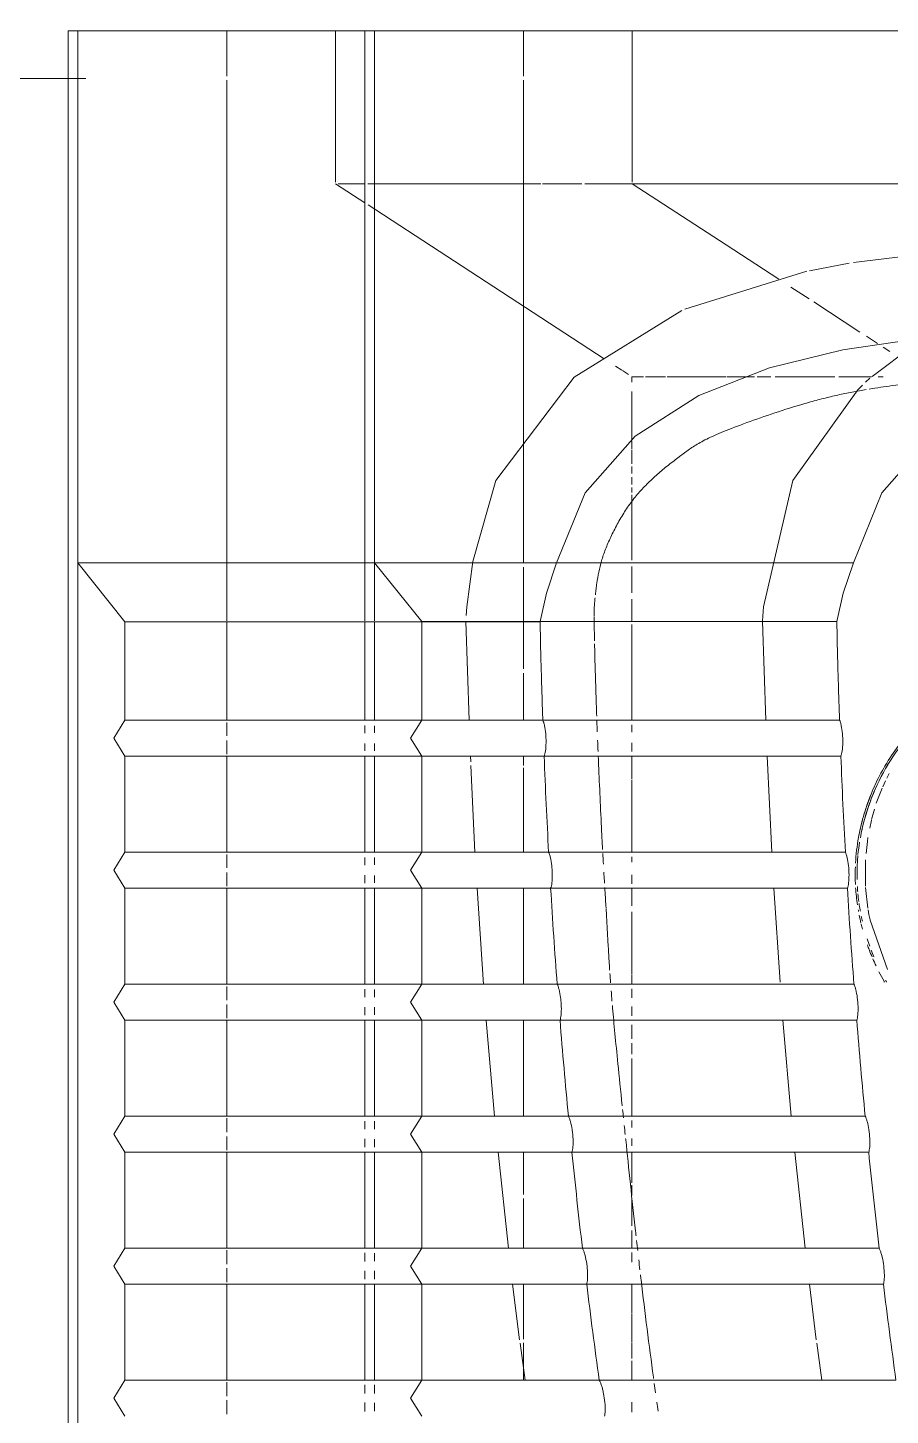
# Model space of a CAD drawing. Header units: millimetres. Extents: x -4000 to 187956, y -58990 to 162485.
# Drawn here: x 2505.4 to 2723.4, y 81072.8 to 81423.4 of the extents above; entities that cross this region are included whole.
import ezdxf

# ---------------------------------------------------------------- set-up
doc = ezdxf.new("R2010")
doc.units = ezdxf.units.MM
doc.linetypes.add('Grid Line 12_5mm', pattern=[2150, 1250, -300, 300, -300])
for name, color, linetype, lineweight in [('A-FLOR', 192, 'Continuous', 13), ('A-FLOR-PATT', 8, 'Continuous', 13), ('P-SANR-FIXT', 6, 'Continuous', 9), ('S-GRID', 1, 'Continuous', 30)]:
    doc.layers.add(name, color=color, linetype=linetype, lineweight=lineweight)

# ---------------------------------------------------------------- blocks, each defined once
blk = doc.blocks.new('WCPan-SquattingPan-Vitra-ArkitektSeries-5952 - CMPX502N-V808-0_000')
at = {"layer": 'P-SANR-FIXT', "color": 253}
for p, q in [((-212.88, 212.38), (-252.96, 212.38)), ((-212.88, 212.38), (-185.38, 212.38)), ((-177.96, 212.38), (-185.38, 212.38)), ((-133.49, 173.73), (-177.27, 173.73)), ((-123.15, 173.73), (-133.1, 173.73)), ((185.5, 173.73), (-122.39, 173.73)), ((-177.17, 168.38), (-117.46, 129.49)), ((-97.11, 142.05), (-66.3, 151.6)), ((-65.64, 151.75), (-55.54, 153.68)), ((-110.49, 93.56), (-110.49, 78.62)), ((-110.49, 76.98), (-110.49, 70.3)), ((-110.49, 68.7), (-110.49, 63.24)), ((-151.63, 38.12), (-152.47, 63.09)), ((-110.49, 62.37), (-110.49, 38.12)), ((-110.49, 36.96), (-110.49, 35.13)), ((-110.49, 32.44), (-110.49, 30.2)), ((-151.22, 27.6), (-151.27, 29.02)), ((-110.49, 29.03), (-110.49, 23.26)), ((-150.15, 4.79), (-151.18, 26.74)), ((-46.03, 23.5), (-45.43, 24.64)), ((-110.49, 22.98), (-110.49, 4.77)), ((-47.08, 21.31), (-46.39, 22.79)), ((-48.72, 17.14), (-47.24, 20.94)), ((-49.89, 13.09), (-49.2, 15.63)), ((-50.39, 10.89), (-49.94, 12.88)), ((-51.31, 4.46), (-50.98, 7.48)), ((-110.49, 3.63), (-110.49, 2.27)), ((-51.46, -3.77), (-51.43, 2.9)), ((-110.49, -0.89), (-110.49, -3.17)), ((-148.01, -28.61), (-149.63, -4.32)), ((-110.49, -4.33), (-110.49, -8.73)), ((-50.86, -9.38), (-51.44, -4.13)), ((-110.49, -10.27), (-110.49, -26.01)), ((-45.86, -24.89), (-50.29, -12.35)), ((-110.49, -26.21), (-110.49, -28.59)), ((-110.49, -29.7), (-110.49, -32.02)), ((-110.49, -34.22), (-110.49, -36.55)), ((-145.19, -61.94), (-147.31, -37.71)), ((-110.49, -38.82), (-110.49, -42.42)), ((-110.49, -43.49), (-110.49, -46.26)), ((-110.49, -47.33), (-110.49, -61.94)), ((-110.49, -63.03), (-110.49, -64.79)), ((-110.49, -67.54), (-110.49, -69.39)), ((-141.71, -95.3), (-144.31, -71.03)), ((-110.49, -71.04), (-110.49, -78.73)), ((-138.87, -118.43), (-140.63, -104.4)), ((-137.5, -128.65), (-138.76, -119.27))]:
    blk.add_line(p, q, dxfattribs=at)
at = {"layer": 'P-SANR-FIXT', "color": 252}
for p, q in [((-252.96, 212.38), (-250.56, 212.38)), ((-252.96, 212.38), (-252.96, -390.25)), ((-212.88, 200.95), (-212.88, 212.38)), ((-185.38, 212.38), (-185.38, 174.12)), ((-212.88, 63.24), (-212.88, 199.94)), ((-185.38, 173.73), (-177.96, 168.9)), ((-177.96, 173.73), (-184.71, 173.73)), ((-212.88, 38.12), (-212.88, 63.05)), ((-212.88, 34.16), (-212.88, 37.56)), ((-212.88, 29.59), (-212.88, 33)), ((-212.88, 4.77), (-212.88, 29.03)), ((-212.88, 0.8), (-212.88, 4.22)), ((-212.88, -3.77), (-212.88, -0.35)), ((-212.88, -28.59), (-212.88, -4.33)), ((-212.88, -32.57), (-212.88, -29.13)), ((-212.88, -37.13), (-212.88, -33.69)), ((-212.88, -61.94), (-212.88, -37.68)), ((-212.88, -65.93), (-212.88, -62.47)), ((-212.88, -70.5), (-212.88, -67.03)), ((-212.88, -95.3), (-212.88, -71.04)), ((-212.88, -99.3), (-212.88, -95.8)), ((-212.88, -103.87), (-212.88, -100.36)), ((-212.88, -128.65), (-212.88, -104.39)), ((-212.88, -132.68), (-212.88, -129.14)), ((-212.88, -137.24), (-212.88, -133.7))]:
    blk.add_line(p, q, dxfattribs=at)
at = {"layer": 'P-SANR-FIXT', "color": 250}
for p, q in [((250.56, 212.38), (-250.56, 212.38)), ((-250.56, 212.38), (-250.56, 77.95)), ((-238.61, 63.05), (-250.56, 77.95)), ((-250.56, 77.95), (-250.56, -314.32)), ((-250.56, 77.95), (-129.51, 77.95)), ((-133.65, 63.05), (-238.61, 63.05)), ((-238.61, 63.05), (-238.61, 38.12)), ((-133, 38.12), (-238.61, 38.12)), ((-238.61, 29.03), (-132.67, 29.03)), ((-238.61, 29.03), (-238.61, 4.77)), ((-131.54, 4.77), (-238.61, 4.77)), ((-238.61, -4.33), (-131.02, -4.33)), ((-238.61, -4.33), (-238.61, -28.59)), ((-129.37, -28.59), (-238.61, -28.59)), ((-238.61, -37.68), (-128.66, -37.68)), ((-238.61, -37.68), (-238.61, -61.94)), ((-126.53, -61.94), (-238.61, -61.94)), ((-238.61, -71.04), (-125.64, -71.04)), ((-238.61, -71.04), (-238.61, -95.3)), ((-123, -95.3), (-238.61, -95.3)), ((-238.61, -104.39), (-121.92, -104.39)), ((-238.61, -104.39), (-238.61, -128.65)), ((-118.74, -128.65), (-238.61, -128.65))]:
    blk.add_line(p, q, dxfattribs=at)
at = {"layer": 'P-SANR-FIXT', "color": 254}
for p, q in [((-23.55, 212.38), (-177.96, 212.38)), ((-114.63, 127.65), (-113.05, 126.62)), ((-112.87, 126.5), (-111.36, 125.51)), ((-110.49, 124.95), (-110.49, 123.57)), ((-110.49, 124.95), (-107.53, 124.95)), ((-107.06, 124.95), (-102.01, 124.95)), ((-101.59, 124.95), (-86.62, 124.95)), ((-86.37, 124.95), (-79.51, 124.95)), ((-78.86, 124.95), (-75.34, 124.95)), ((-74.25, 124.95), (-59.19, 124.95)), ((-58.16, 124.95), (-49.94, 124.95)), ((-48.26, 124.95), (-46.95, 124.95)), ((-110.49, 121.25), (-110.49, 109)), ((-110.49, 108.75), (-110.49, 106.65)), ((-110.49, 106.37), (-110.49, 102.94)), ((-110.49, 102.26), (-110.49, 100.47)), ((-110.49, 99.61), (-110.49, 97.69)), ((-110.49, 96.94), (-110.49, 95.68)), ((-110.49, 95.08), (-110.49, 93.56)), ((-50.98, 7.48), (-50.82, 8.54)), ((-110.49, -79.39), (-110.49, -81.99)), ((-110.49, -82.76), (-110.49, -89.66)), ((-110.49, -90.81), (-110.49, -95.3)), ((-110.49, -96.34), (-110.49, -98.79)), ((-110.49, -104.39), (-110.49, -111.62)), ((-110.49, -111.78), (-110.49, -119.13)), ((-110.49, -119.26), (-110.49, -123.2)), ((-110.49, -123.78), (-110.49, -128.65)), ((-110.49, -134.17), (-110.49, -136.7))]:
    blk.add_line(p, q, dxfattribs=at)
at = {"layer": 'P-SANR-FIXT', "color": 253, "flags": 128}
for points in [[(-54.48, 153.85), (-32.88, 156.4), (0, 157.68)], [(-150.72, 78.25), (-144.85, 98.72), (-125.05, 124.81), (-97.86, 141.71)], [(-152.37, 64.64), (-152.19, 66.81), (-150.72, 78.25)], [(-50.3, -12.31), (-50.58, -10.93), (-50.8, -9.76)]]:
    blk.add_lwpolyline(points, dxfattribs=at)
at = {"layer": 'P-SANR-FIXT', "color": 250, "flags": 128}
for points in [[(0, 136.38), (-19.05, 135.95), (-38.22, 134.5), (-57.15, 131.73), (-75.73, 127.21), (-93.56, 120.23), (-109.64, 109.96), (-122.31, 95.64), (-129.51, 77.95)], [(-129.51, 77.95), (-132.07, 70.29), (-133.65, 63.06)], [(-238.61, 38.12), (-241.4, 33.57), (-238.61, 29.03)], [(-238.61, 4.77), (-241.4, 0.22), (-238.61, -4.33)], [(-238.61, -28.59), (-241.4, -33.13), (-238.61, -37.68)], [(-238.61, -61.94), (-241.4, -66.49), (-238.61, -71.04)], [(-238.61, -95.3), (-241.4, -99.84), (-238.61, -104.39)], [(-238.61, -128.65), (-241.4, -133.2), (-238.61, -137.74)]]:
    blk.add_lwpolyline(points, dxfattribs=at)
at = {"layer": 'P-SANR-FIXT', "color": 252}
for points, knots in [([(-50.49, 121.84), (-48.57, 122.16), (-44.18, 122.8), (-37.27, 123.6), (-29.83, 124.31), (-22.41, 124.89), (-12.48, 125.39), (-5, 125.49), (0, 125.43)], [-0.08075611, -0.08075611, -0.08075611, -0.08075611, -0.07142857, -0.05952381, -0.04761905, -0.03571429, -0.02380952, 0, 0, 0, 0]), ([(-87.31, 111.09), (-85.62, 111.78), (-81.64, 113.31), (-74.48, 115.82), (-68.07, 117.83), (-62.99, 119.24), (-59.33, 120.14), (-55.74, 120.91), (-53.05, 121.41), (-51.57, 121.66), (-51.31, 121.71)], [-0.14285714, -0.14285714, -0.14285714, -0.14285714, -0.13095238, -0.11904762, -0.10714286, -0.10119048, -0.0952381, -0.08928571, -0.08333333, -0.08208944, -0.08208944, -0.08208944, -0.08208944]), ([(-99.82, 103.74), (-99.59, 103.92), (-99.12, 104.27), (-98.24, 104.94), (-96.78, 106.05), (-94.76, 107.48), (-91.77, 109.17), (-89, 110.4), (-87.31, 111.09)], [-0.19047619, -0.19047619, -0.19047619, -0.19047619, -0.1875, -0.18452381, -0.17857143, -0.16666667, -0.1547619, -0.14285714, -0.14285714, -0.14285714, -0.14285714]), ([(-119.72, 69.86), (-119.66, 70.34), (-119.54, 71.34), (-119.29, 73.25), (-118.9, 75.6), (-118.22, 78.41), (-117.23, 81.3), (-115.87, 84.42), (-114.24, 87.67), (-112.35, 90.87), (-110.28, 93.84), (-107.97, 96.54), (-105.41, 99.11), (-103.13, 101.12), (-101.25, 102.65), (-100.29, 103.38), (-99.82, 103.74)], [-0.3333333, -0.3333333, -0.3333333, -0.3333333, -0.327381, -0.3214286, -0.3095238, -0.297619, -0.2857143, -0.2738095, -0.2619048, -0.25, -0.2380952, -0.2261905, -0.2142857, -0.202381, -0.1964286, -0.1904762, -0.1904762, -0.1904762, -0.1904762]), ([(-120.04, 64.43), (-120.04, 64.54), (-120.04, 65.54), (-120, 66.8), (-119.89, 68.22), (-119.82, 68.89), (-119.8, 69.11)], [-0.35867664, -0.35867664, -0.35867664, -0.35867664, -0.35714286, -0.3452381, -0.33928571, -0.33645357, -0.33645357, -0.33645357, -0.33645357]), ([(-119.93, 58.17), (-119.96, 59.57), (-120.01, 61.86), (-120.03, 63.53), (-120.04, 64.27)], [-0.37920253, -0.37920253, -0.37920253, -0.37920253, -0.36904762, -0.35939518, -0.35939518, -0.35939518, -0.35939518]), ([(-119.39, 39.19), (-119.45, 40.84), (-119.59, 45.13), (-119.79, 51.56), (-119.88, 55.68), (-119.92, 57.42)], [-0.4120257, -0.4120257, -0.4120257, -0.4120257, -0.4047619, -0.39285714, -0.38095238, -0.38095238, -0.38095238, -0.38095238]), ([(-132.2, 33.59), (-132.22, 33.97), (-132.29, 35.12), (-132.49, 36.52), (-132.77, 37.58), (-132.92, 37.97), (-133, 38.12)], [0.5, 0.5, 0.5, 0.5, 0.6, 0.8, 0.9, 1, 1, 1, 1]), ([(-119.24, 35.25), (-119.25, 35.51), (-119.29, 36.47), (-119.32, 37.43), (-119.35, 38.13)], [-0.417792679, -0.417792679, -0.417792679, -0.417792679, -0.416666667, -0.41358525, -0.41358525, -0.41358525, -0.41358525]), ([(-117.9, 5.46), (-117.92, 5.87), (-118.02, 7.77), (-118.26, 12.58), (-118.59, 19.7), (-118.85, 25.56), (-118.98, 28.72), (-119, 29.15)], [-0.45997852, -0.45997852, -0.45997852, -0.45997852, -0.45833333, -0.45238095, -0.44047619, -0.42857143, -0.42666938, -0.42666938, -0.42666938, -0.42666938]), ([(-130.65, 0.25), (-130.67, 0.63), (-130.77, 1.78), (-131, 3.17), (-131.29, 4.22), (-131.45, 4.61), (-131.54, 4.77)], [0.5, 0.5, 0.5, 0.5, 0.6, 0.8, 0.9, 1, 1, 1, 1]), ([(-117.69, 1.78), (-117.7, 1.92), (-117.75, 2.81), (-117.8, 3.7), (-117.84, 4.45)], [-0.464823949, -0.464823949, -0.464823949, -0.464823949, -0.464285714, -0.461319971, -0.461319971, -0.461319971, -0.461319971]), ([(-117.41, -3.01), (-117.43, -2.81), (-117.48, -1.9), (-117.53, -0.99), (-117.58, -0.28)], [-0.470986451, -0.470986451, -0.470986451, -0.470986451, -0.470238095, -0.467488896, -0.467488896, -0.467488896, -0.467488896]), ([(-117.02, -9.3), (-117.06, -8.6), (-117.16, -7.09), (-117.27, -5.33), (-117.33, -4.31), (-117.35, -4.09)], [-0.478944725, -0.478944725, -0.478944725, -0.478944725, -0.476190476, -0.473214286, -0.472355051, -0.472355051, -0.472355051, -0.472355051]), ([(-116.11, -25), (-116.12, -24.8), (-116.23, -23.09), (-116.42, -20.03), (-116.64, -15.92), (-116.84, -12.43), (-116.96, -10.23), (-117.01, -9.47)], [-0.50077706, -0.50077706, -0.50077706, -0.50077706, -0.5, -0.49404762, -0.48809524, -0.48214286, -0.47916667, -0.47916667, -0.47916667, -0.47916667]), ([(-128.39, -33.1), (-128.42, -32.72), (-128.54, -31.57), (-128.8, -30.18), (-129.12, -29.13), (-129.29, -28.74), (-129.37, -28.59)], [0.5, 0.5, 0.5, 0.5, 0.6, 0.8, 0.9, 1, 1, 1, 1]), ([(-112.93, -59.3), (-113.33, -55.47), (-114.32, -45.79), (-115.05, -38.32), (-115.41, -34.2), (-115.43, -33.97)], [-0.53075049, -0.53075049, -0.53075049, -0.53075049, -0.52380952, -0.51190476, -0.5112056, -0.5112056, -0.5112056, -0.5112056]), ([(-125.45, -66.45), (-125.49, -66.06), (-125.64, -64.92), (-125.92, -63.53), (-126.26, -62.49), (-126.44, -62.1), (-126.53, -61.94)], [0.5, 0.5, 0.5, 0.5, 0.6, 0.8, 0.9, 1, 1, 1, 1]), ([(-109.44, -92.19), (-109.48, -91.79), (-110.43, -83.3), (-111.3, -74.96), (-112.06, -67.67), (-112.08, -67.54)], [-0.5481991, -0.5481991, -0.5481991, -0.5481991, -0.54761905, -0.53571429, -0.5355081, -0.5355081, -0.5355081, -0.5355081]), ([(-122, -98.66), (-122.13, -97.92), (-122.36, -96.88), (-122.73, -95.84), (-122.91, -95.45), (-123, -95.3)], [0.6, 0.6, 0.6, 0.6, 0.8, 0.9, 1, 1, 1, 1]), ([(-105, -128.26), (-105.01, -128.15), (-105.58, -124.01), (-106.67, -115.71), (-107.73, -106.98), (-108.27, -102.43), (-108.32, -102)], [-0.56564772, -0.56564772, -0.56564772, -0.56564772, -0.56547619, -0.55952381, -0.55357143, -0.55295671, -0.55295671, -0.55295671, -0.55295671]), ([(-117.31, -137.15), (-117.28, -136.91), (-117.21, -136.1), (-117.25, -135.03), (-117.33, -134.28)], [0.1, 0.1, 0.1, 0.1, 0.2, 0.4, 0.4, 0.4, 0.4])]:
    blk.add_open_spline(points, degree=3, knots=knots, dxfattribs=at)
at = {"layer": 'P-SANR-FIXT', "color": 250}
blk.add_open_spline([(-133.65, 63.06), (-133.65, 61.03), (-133.61, 58.03), (-133.49, 53.87), (-133.37, 49.49), (-133.2, 44.17), (-133.07, 40.1), (-133, 38.12)], degree=3, knots=[0, 0, 0, 0, 0.25, 0.375, 0.5, 0.75, 1, 1, 1, 1], dxfattribs=at)
at = {"layer": 'P-SANR-FIXT', "color": 254}
blk.add_open_spline([(-53.21, 8.49), (-52.93, 10.05), (-51.71, 15.44), (-48.25, 24.3), (-41.71, 34.2), (-33.16, 42.39), (-19.62, 50.56), (-7.87, 53.26), (0, 53.21)], degree=3, knots=[0.5552363, 0.5552363, 0.5552363, 0.5552363, 0.5833333, 0.6527778, 0.7222222, 0.7916667, 0.8611111, 1, 1, 1, 1], dxfattribs=at)
for points in [[(-52.75, 8.46), (-51.64, 14.59), (-47.28, 26.49), (-35.18, 41.08), (-18.67, 50.53), (-6.24, 52.8), (0, 52.76)], [(-46.75, 26.18), (-46.63, 26.39), (-46.5, 26.6), (-46.38, 26.81)], [(-49.33, 21.09), (-49.11, 21.58), (-48.88, 22.08), (-48.64, 22.57)], [(-51.11, 16.53), (-50.8, 17.44), (-50.47, 18.34), (-50.11, 19.24)], [(-50.77, 16.14), (-50.61, 16.61), (-50.45, 17.07), (-50.28, 17.54)], [(-50.22, 17.69), (-49.84, 18.72), (-49.43, 19.73), (-48.99, 20.73)], [(-51.84, 14.24), (-51.66, 14.86), (-51.47, 15.46), (-51.27, 16.07)], [(-51.61, 13.43), (-51.37, 14.26), (-51.12, 15.1), (-50.84, 15.92)], [(-52.55, 11.62), (-52.42, 12.13), (-52.29, 12.63), (-52.16, 13.14)], [(-52.52, 9.65), (-52.44, 10.05), (-52.35, 10.46), (-52.26, 10.86)], [(-53.97, 2.04), (-53.85, 4.2), (-53.59, 6.36), (-53.21, 8.49)], [(-53.34, 4.22), (-53.24, 5.26), (-53.11, 6.29), (-52.94, 7.31)], [(-53.5, 2.26), (-53.46, 2.82), (-53.42, 3.38), (-53.37, 3.93)], [(-54.04, -1.61), (-54.06, -0.72), (-54.05, 0.17), (-54.01, 1.06)], [(-53.58, -2.08), (-53.61, -0.66), (-53.58, 0.77), (-53.5, 2.19)], [(-53.99, -3.34), (-54.01, -2.79), (-54.03, -2.23), (-54.04, -1.68)], [(-53.47, -8.54), (-53.69, -7.1), (-53.84, -5.65), (-53.94, -4.2)], [(-53.41, -5.24), (-53.44, -4.79), (-53.48, -4.34), (-53.5, -3.89)], [(-53.14, -7.7), (-53.22, -7.04), (-53.3, -6.38), (-53.36, -5.72)], [(-52.82, -9.76), (-52.91, -9.23), (-53, -8.69), (-53.07, -8.15)], [(-52.75, -10.13), (-52.77, -10.01), (-52.8, -9.88), (-52.82, -9.76)], [(-52.59, -13.12), (-52.75, -12.46), (-52.89, -11.8), (-53.02, -11.14)], [(-52.2, -14.67), (-52.31, -14.26), (-52.41, -13.85), (-52.51, -13.44)], [(-52.22, -12.68), (-52.32, -12.26), (-52.42, -11.83), (-52.5, -11.4)], [(-50.37, -18.95), (-50.58, -18.35), (-50.79, -17.75), (-50.99, -17.14)], [(-50.5, -19.91), (-50.67, -19.48), (-50.82, -19.05), (-50.97, -18.62)], [(-49.79, -21.69), (-50.03, -21.13), (-50.26, -20.56), (-50.47, -19.99)], [(-49.3, -21.67), (-49.54, -21.1), (-49.77, -20.53), (-49.99, -19.96)], [(-48.79, -23.94), (-49.08, -23.34), (-49.35, -22.73), (-49.61, -22.12)], [(-46.75, -27.84), (-47.21, -27.05), (-47.65, -26.24), (-48.06, -25.42)], [(-46.65, -28.03), (-46.68, -27.97), (-46.72, -27.9), (-46.75, -27.84)]]:
    blk.add_open_spline(points, degree=3, dxfattribs=at)
at = {"layer": 'P-SANR-FIXT', "color": 252}
for points in [[(-132.67, 29.03), (-132.53, 29.34), (-132.3, 30.29), (-132.2, 31.7), (-132.19, 32.45)], [(-119.04, 30.24), (-119.08, 31.2), (-119.12, 32.16), (-119.16, 33.13)], [(-131.02, -4.33), (-130.88, -4.01), (-130.67, -3.06), (-130.61, -1.64), (-130.61, -0.9)], [(-115.88, -28.24), (-115.94, -27.44), (-115.99, -26.66), (-116.05, -25.9)], [(-115.52, -32.83), (-115.6, -31.93), (-115.67, -31.05), (-115.73, -30.21)], [(-128.66, -37.68), (-128.54, -37.37), (-128.35, -36.41), (-128.31, -34.99), (-128.33, -34.24)], [(-112.61, -62.38), (-112.69, -61.65), (-112.76, -60.93), (-112.84, -60.21)], [(-112.18, -66.52), (-112.26, -65.77), (-112.34, -65.01), (-112.42, -64.27)], [(-125.64, -71.04), (-125.52, -70.72), (-125.34, -69.76), (-125.33, -68.34), (-125.37, -67.59)], [(-109.02, -95.89), (-109.12, -95.04), (-109.21, -94.19), (-109.31, -93.35)], [(-121.92, -104.39), (-121.8, -104.07), (-121.65, -103.11), (-121.67, -101.68), (-121.72, -100.93)], [(-108.46, -100.77), (-108.56, -99.92), (-108.66, -99.07), (-108.75, -98.22)], [(-117.66, -132), (-117.73, -131.64), (-117.89, -130.92), (-118.16, -129.97), (-118.35, -129.45), (-118.45, -129.23)], [(-104.49, -131.85), (-104.61, -131.06), (-104.72, -130.25), (-104.83, -129.45)], [(-103.82, -136.51), (-103.93, -135.73), (-104.05, -134.95), (-104.16, -134.17)]]:
    blk.add_open_spline(points, degree=3, dxfattribs=at)
at = {"layer": 'P-SANR-FIXT', "color": 250}
for points in [[(-132.19, 32.45), (-132.18, 32.82), (-132.19, 33.21), (-132.2, 33.59)], [(-132.67, 29.03), (-132.51, 24.99), (-132.16, 16.9), (-131.75, 8.81), (-131.54, 4.77)], [(-130.61, -0.9), (-130.61, -0.52), (-130.63, -0.14), (-130.65, 0.25)], [(-131.02, -4.33), (-130.78, -8.36), (-130.26, -16.46), (-129.68, -24.55), (-129.37, -28.59)], [(-128.33, -34.24), (-128.34, -33.87), (-128.36, -33.48), (-128.39, -33.1)], [(-128.66, -37.68), (-128.34, -41.67), (-127.65, -49.83), (-126.91, -57.92), (-126.53, -61.94)], [(-125.37, -67.59), (-125.39, -67.21), (-125.42, -66.83), (-125.45, -66.45)], [(-125.64, -71.04), (-125.23, -75.08), (-124.38, -83.17), (-123.47, -91.26), (-123, -95.3)], [(-121.72, -100.93), (-121.78, -100.18), (-121.87, -99.4), (-122, -98.66)], [(-121.92, -104.39), (-121.42, -108.44), (-120.4, -116.53), (-119.3, -124.61), (-118.74, -128.65)], [(-118.45, -129.23), (-118.54, -129), (-118.64, -128.81), (-118.74, -128.65)], [(-117.33, -134.28), (-117.4, -133.53), (-117.51, -132.74), (-117.66, -132)], [(-117.44, -137.74), (-117.38, -137.59), (-117.34, -137.38), (-117.31, -137.15)]]:
    blk.add_open_spline(points, degree=3, dxfattribs=at)
at = {"layer": 'P-SANR-FIXT', "color": 50}
for points in [[(-46.35, 25.95), (-46.18, 26.25), (-46.01, 26.55), (-45.83, 26.84)], [(-53.2, -10.2), (-53.23, -10.06), (-53.25, -9.91), (-53.28, -9.76)], [(-46.1, -28.06), (-46.19, -27.91), (-46.27, -27.76), (-46.36, -27.62)]]:
    blk.add_open_spline(points, degree=3, dxfattribs=at)
blk = doc.blocks.new('CMF2_NHAXUONG_A_rvt-1-0_000')
at = {"layer": 'A-FLOR-PATT', "lineweight": 9}
h = blk.add_hatch(dxfattribs=at)
h.set_pattern_fill('FP_26', color=252, style=0, pattern_type=2)
h.set_pattern_definition([(270, (159525.1, 137899.7), (600, 4e-14), []), (0, (159525.1, 137899.7), (0, 600), [])])
h.paths.add_polyline_path([(153350, 499.64), (154799.88, 499.64), (154799.88, 5749.54), (153550, 5749.54), (153550, 4899.28), (153349.79, 4899.28), (153349.99, 751.94)])
h.paths.add_polyline_path([(160850.16, 499.64), (165000, 499.64), (165000, 999.28), (165499.79, 999.28), (165499.79, 1749.49), (160850.16, 1749.49), (160850.16, 751.94)])
h.paths.add_polyline_path([(161612.4, 692.63), (161106.49, 692.63), (161106.49, 1295.25), (161612.4, 1295.25), (161612.4, 751.94)])
h.paths.add_polyline_path([(162656.18, 692.63), (162150.27, 692.63), (162150.27, 1295.25), (162656.18, 1295.25), (162656.18, 751.94)])
h.paths.add_polyline_path([(164268.71, 692.63), (164268.71, 1295.25), (164774.62, 1295.25), (164774.62, 692.63)])
h.paths.add_polyline_path([(163221.93, 692.63), (163221.93, 1295.25), (163727.84, 1295.25), (163727.84, 692.63)])
h.paths.add_polyline_path([(153537.16, 761.69), (153537.16, 1267.6), (154139.79, 1267.6), (154139.79, 761.69), (153612.16, 761.69)])
h.paths.add_polyline_path([(153537.16, 1846.69), (153537.16, 2352.6), (154139.79, 2352.6), (154139.79, 1846.69), (153612.16, 1846.69)])
h.paths.add_polyline_path([(154139.79, 2871.7), (153537.16, 2871.7), (153537.16, 3377.61), (154139.79, 3377.61), (154139.79, 2942)])
h.paths.add_polyline_path([(162682.15, 3699.39), (165499.79, 3699.39), (165499.79, 4949.58), (162649.89, 4949.58), (162649.89, 3699.39)])
h.paths.add_polyline_path([(154139.79, 3896.7), (153537.16, 3896.7), (153537.16, 4402.61), (154139.79, 4402.04), (154139.79, 3964.03)])
h.paths.add_polyline_path([(163957.63, 4154.6), (163821.93, 4154.6), (163821.93, 4757.22), (164327.84, 4757.22), (164327.84, 4154.6), (164099.33, 4154.6)])
h.paths.add_polyline_path([(164771.93, 4154.6), (164771.93, 4757.22), (165277.84, 4757.22), (165277.84, 4154.6), (164949.66, 4154.6)])
h.paths.add_polyline_path([(153895.61, 4921.7), (153737.16, 4921.7), (153737.16, 5427.61), (154339.79, 5427.61), (154339.79, 4921.7), (154179.05, 4921.7)])
h.paths.add_polyline_path([(78549.79, 5349.52), (80774.79, 5349.52), (80774.79, 6362.02), (78549.79, 6362.02), (78549.79, 5424.09)])
h.paths.add_polyline_path([(80974.79, 5349.52), (82224.79, 5349.52), (82224.79, 7249.52), (80974.79, 7249.52), (80974.79, 5424.09)])
h.paths.add_polyline_path([(80587.16, 5565.67), (79984.54, 5565.67), (79984.54, 6071.58), (80587.16, 6071.58), (80587.16, 5716.1)])
h.paths.add_polyline_path([(81335.71, 5565.67), (81163.49, 5565.67), (81163.49, 6071.58), (81766.12, 6071.58), (81766.12, 5565.67), (81619.15, 5565.67)])
h.paths.add_polyline_path([(81163.49, 6528.17), (81163.49, 7034.08), (81766.12, 7034.08), (81766.12, 6528.17), (81619.15, 6528.17)])
h.paths.add_polyline_path([(556.14, 15799.64), (4199.78, 15799.64), (4199.78, 17049.64), (499.79, 17049.64), (499.79, 15799.64)])
h.paths.add_polyline_path([(1621.83, 15990.17), (1621.83, 16592.79), (2127.74, 16592.79), (2127.74, 15990.17), (1689.88, 15990.17)])
h.paths.add_polyline_path([(2681.91, 15990.17), (2546.83, 15990.17), (2546.83, 16592.79), (3052.74, 16592.79), (3052.74, 15990.17), (2823.63, 15990.17)])
h.paths.add_polyline_path([(3673.95, 15990.17), (3471.83, 15990.17), (3471.83, 16592.79), (3977.74, 16592.79), (3977.74, 15990.17), (3815.66, 15990.17)])
h.paths.add_polyline_path([(4199.78, 18499.58), (4199.78, 19749.58), (499.79, 19749.58), (499.79, 18499.58), (3957.38, 18499.58)])
h.paths.add_polyline_path([(2546.83, 18954.69), (2546.83, 19557.32), (3052.74, 19557.32), (3052.74, 18954.69), (2823.63, 18954.69)])
h.paths.add_polyline_path([(1973.32, 18954.69), (1621.83, 18954.69), (1621.83, 19557.32), (2127.74, 19557.32), (2127.74, 18954.69)])
h.paths.add_polyline_path([(1202.74, 18954.69), (696.83, 18954.69), (696.83, 19557.32), (1202.74, 19557.32), (1202.74, 19148.52)])
h.paths.add_polyline_path([(1689.88, 19949.58), (4199.78, 19949.58), (4199.78, 21199.58), (499.79, 21199.58), (499.79, 19949.58), (1123.01, 19949.58)])
h.paths.add_polyline_path([(696.83, 20137.56), (696.83, 20740.19), (1202.74, 20740.19), (1202.74, 20137.56), (839.57, 20137.56)])
h.paths.add_polyline_path([(3471.83, 20137.56), (3471.83, 20740.19), (3977.74, 20740.19), (3977.74, 20137.56), (3673.95, 20137.56)])
h.paths.add_polyline_path([(2127.74, 20137.56), (1621.83, 20137.56), (1621.83, 20740.19), (2127.74, 20740.19), (2127.74, 20170.56)])
h.paths.add_polyline_path([(3052.74, 20137.56), (2546.83, 20137.56), (2546.83, 20740.19), (3052.74, 20740.19), (3052.74, 20170.56)])
h.paths.add_polyline_path([(163249.04, 76099.64), (165500.21, 76099.64), (165500.21, 77349.64), (161850.21, 77349.64), (161850.21, 76099.64), (162682.15, 76099.64)])
h.paths.add_polyline_path([(1689.88, 76099.64), (4149.79, 76099.64), (4149.79, 77349.64), (499.79, 77349.64), (499.79, 76099.64), (1123.01, 76099.64)])
h.paths.add_polyline_path([(2590.58, 76552.26), (2590.58, 77154.88), (3096.49, 77154.88), (3096.49, 76552.26), (2681.91, 76552.26)])
h.paths.add_polyline_path([(1831.6, 76552.26), (1653.08, 76552.26), (1653.08, 77154.88), (2158.99, 77154.88), (2158.99, 76552.26), (1973.32, 76552.26)])
h.paths.add_polyline_path([(715.58, 76552.26), (715.58, 77154.88), (1221.49, 77154.88), (1221.49, 76552.26), (839.57, 76552.26)])
h.paths.add_polyline_path([(3815.66, 76552.26), (3528.08, 76552.26), (3528.08, 77154.88), (4033.99, 77154.88), (4033.99, 76552.26), (3957.38, 76552.26)])
h.paths.add_polyline_path([(163957.63, 76557.26), (163881.01, 76557.26), (163881.01, 77159.88), (164386.92, 77159.88), (164386.92, 76557.26), (164099.33, 76557.26)])
h.paths.add_polyline_path([(165091.39, 76557.26), (164797.26, 76557.26), (164797.26, 77159.88), (165303.17, 77159.88), (165303.17, 76557.26), (165233.11, 76557.26)])
h.paths.add_polyline_path([(162257, 76557.26), (162047.26, 76557.26), (162047.26, 77159.88), (162553.17, 77159.88), (162553.17, 76557.26), (162398.7, 76557.26)])
h.paths.add_polyline_path([(162968.51, 76557.26), (162968.51, 77159.88), (163474.42, 77159.88), (163474.42, 76557.26), (163107.31, 76557.26)])
h.paths.add_polyline_path([(499.79, 77549.64), (4149.79, 77549.64), (4149.79, 78799.69), (499.79, 78799.69), (499.79, 77842.41)])
h.paths.add_polyline_path([(165500.21, 77549.64), (165500.21, 78799.64), (161850.21, 78799.64), (161850.21, 77549.64), (164949.66, 77549.64)])
h.paths.add_polyline_path([(715.58, 77737.63), (715.58, 78340.25), (1221.49, 78340.25), (1221.49, 77737.63), (839.57, 77737.63)])
h.paths.add_polyline_path([(1653.08, 77737.63), (1653.08, 78340.25), (2158.99, 78340.25), (2158.99, 77737.63), (1689.88, 77737.63)])
h.paths.add_polyline_path([(2590.58, 77737.63), (2590.58, 78340.25), (3096.49, 78340.25), (3096.49, 77737.63), (2681.91, 77737.63)])
h.paths.add_polyline_path([(165233.11, 77742.62), (164778.51, 77742.62), (164778.51, 78345.25), (165284.42, 78345.25), (165284.42, 77742.62)])
h.paths.add_polyline_path([(162903.51, 77742.62), (162903.51, 78345.25), (163409.42, 78345.25), (163409.42, 77742.62), (162965.59, 77742.62)])
h.paths.add_polyline_path([(164346.92, 77742.62), (163841.01, 77742.62), (163841.01, 78345.25), (164346.92, 78345.25), (164346.92, 77842.41)])
h.paths.add_polyline_path([(161850.21, 80349.64), (165500.21, 80349.64), (165499.79, 81099.2), (165000, 81099.2), (165000, 81599.64), (161850.21, 81599.64), (161850.21, 80762.51)])
h.paths.add_polyline_path([(4149.79, 80349.64), (4149.79, 81599.55), (1000, 81599.55), (1000, 81099.2), (499.79, 81099.2), (500, 80350.4), (3957.38, 80349.68)])
h.paths.add_polyline_path([(163107.31, 80794.78), (162972.26, 80794.78), (162972.26, 81397.4), (163478.17, 81397.4), (163478.17, 80794.78), (163249.04, 80794.78)])
h.paths.add_polyline_path([(164398.17, 80794.78), (163892.26, 80794.78), (163892.26, 81397.4), (164398.17, 81397.4), (164398.17, 81054.52)])
h.paths.add_polyline_path([(162556.92, 80806.9), (162051.01, 80806.9), (162051.01, 81409.52), (162556.92, 81409.52), (162556.92, 80908.51)])
h.paths.add_polyline_path([(2965.35, 80820.03), (2515.58, 80820.03), (2515.58, 81422.65), (3021.49, 81422.65), (3021.49, 80820.03)])
h.paths.add_polyline_path([(1973.32, 80820.03), (1595.58, 80820.03), (1595.58, 81422.65), (2101.49, 81422.65), (2101.49, 80820.03)])
h.paths.add_polyline_path([(3448.08, 80820.03), (3448.08, 81422.65), (3953.99, 81422.65), (3953.99, 80820.03), (3532.22, 80820.03)])
h.paths.add_polyline_path([(85450, 134849.41), (87450, 134849.41), (87450, 135849.41), (85450, 135849.41), (85450, 135076.24)])
h.paths.add_polyline_path([(83319.78, 134849.41), (85250, 134849.41), (85250, 135849.41), (83250, 135849.41), (83250, 134849.41)])
h.paths.add_polyline_path([(85020.39, 135046.45), (84644.32, 135046.45), (84644.32, 135552.36), (85246.95, 135552.36), (85246.95, 135046.45)])
h.paths.add_polyline_path([(85862.19, 135048.95), (85862.19, 135554.86), (86464.82, 135554.86), (86464.82, 135048.95), (86154.14, 135048.95)])
h.paths.add_polyline_path([(11893.62, 135099.65), (12449.79, 135099.65), (12449.79, 140699.64), (11199.68, 140699.64), (11199.68, 135099.65), (11326.75, 135099.65)])
h.paths.add_polyline_path([(153549.79, 135099.75), (154799.68, 135099.75), (154799.68, 140699.64), (153549.79, 140699.64), (153549.79, 136244.28)])
h.paths.add_polyline_path([(11659.54, 135313.72), (11659.54, 135819.63), (12262.16, 135819.63), (12262.16, 135313.72), (11893.62, 135313.72)])
h.paths.add_polyline_path([(153895.61, 135313.72), (153742.07, 135313.72), (153742.07, 135819.63), (154344.69, 135819.63), (154344.69, 135313.72), (154037.33, 135313.72)])
h.paths.add_polyline_path([(163815.91, 135999.54), (165500.12, 135999.54), (165500.12, 137249.82), (162649.79, 137249.82), (162649.79, 135999.54)])
h.paths.add_polyline_path([(2823.63, 135999.54), (3349.79, 135999.54), (3349.79, 137249.81), (499.88, 137249.81), (499.88, 135999.54), (1689.88, 135999.54)])
h.paths.add_polyline_path([(1671.83, 136187.79), (1671.83, 136790.41), (2177.74, 136790.41), (2177.74, 136187.79), (1689.88, 136187.79)])
h.paths.add_polyline_path([(721.83, 136187.79), (721.83, 136790.41), (1227.74, 136790.41), (1227.74, 136187.79)])
h.paths.add_polyline_path([(164771.83, 136192.96), (164771.83, 136795.59), (165277.74, 136795.59), (165277.74, 136192.96), (164949.66, 136192.96)])
h.paths.add_polyline_path([(163821.83, 136192.96), (163821.83, 136795.59), (164327.74, 136795.59), (164327.74, 136192.96)])
h.paths.add_polyline_path([(12177.05, 136247.06), (11659.54, 136247.06), (11659.54, 136752.97), (12262.16, 136752.97), (12262.16, 136247.06)])
h.paths.add_polyline_path([(154037.33, 136247.06), (153742.07, 136247.06), (153742.07, 136752.97), (154344.69, 136752.97), (154344.69, 136247.06), (154179.05, 136247.06)])
h.paths.add_polyline_path([(12177.05, 137180.39), (11659.54, 137180.39), (11659.54, 137686.3), (12262.16, 137686.3), (12262.16, 137180.39)])
h.paths.add_polyline_path([(154179.05, 137180.39), (153742.07, 137180.39), (153742.07, 137686.3), (154344.69, 137686.3), (154344.69, 137180.39)])
h.paths.add_polyline_path([(12262.16, 138113.72), (11659.54, 138113.72), (11659.54, 138619.63), (12262.16, 138619.63), (12262.16, 138288.34)])
h.paths.add_polyline_path([(154344.69, 138113.72), (153742.07, 138113.72), (153742.07, 138619.63), (154344.69, 138619.63), (154344.69, 138142.34)])
h.paths.add_polyline_path([(12262.16, 139047.05), (11659.54, 139047.05), (11659.54, 139552.96), (12262.16, 139552.96), (12262.16, 139164.37)])
h.paths.add_polyline_path([(154179.05, 139047.05), (153742.07, 139047.05), (153742.07, 139552.96), (154344.69, 139552.96), (154344.69, 139047.05)])
h.paths.add_polyline_path([(165500.37, 139449.5), (165500.37, 140699.66), (161049.79, 140699.66), (161049.79, 139449.5), (164949.66, 139449.5)])
h.paths.add_polyline_path([(499.79, 139449.73), (4949.79, 139449.74), (4949.79, 139699.28), (4900, 139699.28), (4900, 140699.64), (1000, 140699.64), (1000, 140199.28), (499.79, 140199.28)])
h.paths.add_polyline_path([(161690.13, 139909.76), (161331.63, 139909.76), (161331.63, 140512.38), (161837.54, 140512.38), (161837.54, 139909.76), (161831.85, 139909.76)])
h.paths.add_polyline_path([(163390.76, 139909.76), (163287.88, 139909.76), (163287.88, 140512.38), (163793.79, 140512.38), (163793.79, 139909.76), (163532.48, 139909.76)])
h.paths.add_polyline_path([(162812.75, 139909.76), (162306.83, 139909.76), (162306.83, 140512.38), (162812.75, 140512.38), (162812.75, 140040.4)])
h.paths.add_polyline_path([(164777.52, 139909.76), (164271.61, 139909.76), (164271.61, 140512.38), (164777.52, 140512.38), (164777.52, 140040.4)])
h.paths.add_polyline_path([(1727.96, 139915.76), (1222.05, 139915.76), (1222.05, 140518.38), (1727.96, 140518.38), (1727.96, 140040.4)])
h.paths.add_polyline_path([(3181.83, 139915.76), (3181.83, 140518.38), (3687.74, 140518.38), (3687.74, 139915.76), (3248.79, 139915.76)])
h.paths.add_polyline_path([(2398.48, 139915.76), (2171.83, 139915.76), (2171.83, 140518.38), (2677.74, 140518.38), (2677.74, 139915.76), (2540.2, 139915.76)])
h.paths.add_polyline_path([(4171.83, 139915.76), (4171.83, 140518.38), (4677.74, 140518.38), (4677.74, 139915.76), (4240.82, 139915.76)])
h.paths.add_polyline_path([(12262.16, 139980.38), (11659.54, 139980.38), (11659.54, 140486.29), (12262.16, 140486.29), (12262.16, 140040.4)])
h.paths.add_polyline_path([(154344.69, 139980.38), (153742.07, 139980.38), (153742.07, 140486.29), (154344.69, 140486.29), (154344.69, 140040.4)])
at = {"layer": 'A-FLOR', "color": 94, "lineweight": 15}
for p, q in [((2515.58, 80820.03), (2515.58, 81422.65)), ((2515.58, 81422.65), (3021.49, 81422.65))]:
    blk.add_line(p, q, dxfattribs=at)
at = {"layer": 'A-FLOR', "color": 81, "lineweight": 15}
for p, q in [((2515.58, 81422.65), (2515.58, 80820.03)), ((2590.58, 81422.65), (2515.58, 81422.65))]:
    blk.add_line(p, q, dxfattribs=at)
at = {"layer": 'A-FLOR', "color": 71, "lineweight": 15}
blk.add_line((2744.98, 81422.65), (2590.58, 81422.65), dxfattribs=at)
at = {"layer": 'P-SANR-FIXT', "color": 254}
for p, q in [((2630.65, 81422.65), (2590.58, 81422.65)), ((2630.65, 81422.65), (2658.16, 81422.65)), ((2744.98, 81422.65), (2658.16, 81422.65)), ((2698.24, 81357.9), (2702.84, 81354.9)), ((2704.01, 81354.13), (2715.7, 81346.52)), ((2717.34, 81345.45), (2720.11, 81343.65)), ((2721.59, 81342.68), (2723.22, 81341.62))]:
    blk.add_line(p, q, dxfattribs=at)
at = {"layer": 'P-SANR-FIXT', "color": 253}
for p, q in [((2590.58, 81422.65), (2592.98, 81422.65)), ((2630.65, 81411.22), (2630.65, 81422.65)), ((2658.16, 81422.65), (2658.16, 81384.4)), ((2630.65, 81388.47), (2630.65, 81410.21)), ((2630.65, 81288.22), (2630.65, 81388.36)), ((2658.16, 81384.01), (2681.9, 81368.54)), ((3020.8, 81384.01), (2658.83, 81384.01)), ((2681.91, 81368.53), (2695.23, 81359.85)), ((2718.74, 81335.31), (2729.28, 81343.22)), ((2715.19, 81331.94), (2716.35, 81333.08)), ((2717.12, 81333.82), (2718.22, 81334.84)), ((2630.65, 81273.51), (2630.65, 81287.08)), ((2630.65, 81261.4), (2630.65, 81273.33)), ((2630.65, 81248.4), (2630.65, 81260.34)), ((2630.65, 81237.01), (2630.65, 81239.3)), ((2630.65, 81215.04), (2630.65, 81236.37)), ((2630.65, 81181.69), (2630.65, 81205.95)), ((2630.65, 81148.33), (2630.65, 81172.59)), ((2630.65, 81128.54), (2630.65, 81139.24)), ((2630.65, 81114.98), (2630.65, 81127.52)), ((2630.65, 81091.95), (2630.65, 81105.88)), ((2630.65, 81081.62), (2630.65, 81091.02))]:
    blk.add_line(p, q, dxfattribs=at)
at = {"layer": 'P-SANR-FIXT', "color": 252}
for p, q in [((2590.58, 81422.65), (2590.58, 81273.51)), ((2592.98, 81288.22), (2592.98, 81273.51)), ((2590.58, 81273.33), (2590.58, 81248.4)), ((2592.98, 81273.33), (2592.98, 81248.4)), ((2691.9, 81248.39), (2691.07, 81273.36)), ((2590.58, 81247.07), (2590.58, 81245.15)), ((2592.98, 81247.02), (2592.98, 81245.19)), ((2590.58, 81242.57), (2590.58, 81240.64)), ((2592.98, 81242.52), (2592.98, 81240.69)), ((2590.58, 81239.3), (2590.58, 81215.04)), ((2592.98, 81239.3), (2592.98, 81215.04)), ((2693.39, 81215.06), (2692.27, 81239.3)), ((2590.58, 81213.74), (2590.58, 81211.78)), ((2592.98, 81213.69), (2592.98, 81211.83)), ((2590.58, 81209.23), (2590.58, 81207.27)), ((2592.98, 81209.19), (2592.98, 81207.32)), ((2590.58, 81205.95), (2590.58, 81181.69)), ((2592.98, 81205.95), (2592.98, 81181.69)), ((2695.49, 81182.25), (2693.9, 81205.96)), ((2590.58, 81180.41), (2590.58, 81178.4)), ((2592.98, 81180.36), (2592.98, 81178.45)), ((2590.58, 81175.91), (2590.58, 81173.89)), ((2592.98, 81175.86), (2592.98, 81173.94)), ((2590.58, 81172.59), (2590.58, 81148.33)), ((2592.98, 81172.59), (2592.98, 81148.33)), ((2698.34, 81148.34), (2696.23, 81172.57)), ((2590.58, 81147.09), (2590.58, 81145.02)), ((2592.98, 81147.05), (2592.98, 81145.06)), ((2590.58, 81142.59), (2590.58, 81140.5)), ((2592.98, 81142.55), (2592.98, 81140.55)), ((2590.58, 81139.24), (2590.58, 81114.98)), ((2592.98, 81139.24), (2592.98, 81114.98)), ((2701.83, 81114.97), (2699.23, 81139.25)), ((2590.58, 81113.78), (2590.58, 81111.63)), ((2592.98, 81113.73), (2592.98, 81111.67)), ((2590.58, 81109.28), (2590.58, 81107.11)), ((2592.98, 81109.23), (2592.98, 81107.16)), ((2590.58, 81105.88), (2590.58, 81081.62)), ((2592.98, 81105.88), (2592.98, 81081.62)), ((2704.66, 81091.84), (2702.91, 81105.87)), ((2706.03, 81081.62), (2704.77, 81091)), ((2590.58, 81080.47), (2590.58, 81078.23)), ((2592.98, 81080.43), (2592.98, 81078.28)), ((2590.58, 81075.97), (2590.58, 81073.72)), ((2592.98, 81075.93), (2592.98, 81073.77))]:
    blk.add_line(p, q, dxfattribs=at)
at = {"layer": 'P-SANR-FIXT', "color": 250}
for p, q in [((3094.1, 81422.65), (2592.98, 81422.65)), ((2592.98, 81422.65), (2592.98, 81288.22)), ((2604.93, 81273.33), (2592.98, 81288.22)), ((2592.98, 81288.22), (2639.03, 81288.22)), ((2639.03, 81288.22), (2714.03, 81288.22)), ((2709.89, 81273.33), (2604.93, 81273.33)), ((2604.93, 81273.33), (2604.93, 81248.4)), ((2710.54, 81248.4), (2604.93, 81248.4)), ((2604.93, 81239.3), (2710.87, 81239.3)), ((2604.93, 81239.3), (2604.93, 81215.04)), ((2712, 81215.04), (2604.93, 81215.04)), ((2604.93, 81205.95), (2712.52, 81205.95)), ((2604.93, 81205.95), (2604.93, 81181.69)), ((2714.16, 81181.69), (2604.93, 81181.69)), ((2604.93, 81172.59), (2714.87, 81172.59)), ((2604.93, 81172.59), (2604.93, 81148.33)), ((2717.01, 81148.33), (2604.93, 81148.33)), ((2604.93, 81139.24), (2717.9, 81139.24)), ((2604.93, 81139.24), (2604.93, 81114.98)), ((2720.53, 81114.98), (2604.93, 81114.98)), ((2604.93, 81105.88), (2721.62, 81105.88)), ((2604.93, 81105.88), (2604.93, 81081.62)), ((2724.8, 81081.62), (2604.93, 81081.62))]:
    blk.add_line(p, q, dxfattribs=at)
at = {"layer": 'P-SANR-FIXT', "color": 250, "flags": 128}
for points in [[(2805.32, 81344.77), (2786.39, 81342), (2767.81, 81337.48), (2749.98, 81330.51), (2733.89, 81320.23), (2721.23, 81305.92), (2714.03, 81288.22)], [(2714.03, 81288.22), (2711.46, 81280.56), (2709.89, 81273.33)], [(2604.93, 81248.4), (2602.13, 81243.85), (2604.93, 81239.3)], [(2604.93, 81215.04), (2602.13, 81210.49), (2604.93, 81205.95)], [(2604.93, 81181.69), (2602.13, 81177.14), (2604.93, 81172.59)], [(2604.93, 81148.33), (2602.13, 81143.79), (2604.93, 81139.24)], [(2604.93, 81114.98), (2602.13, 81110.43), (2604.93, 81105.88)], [(2604.93, 81081.62), (2602.13, 81077.08), (2604.93, 81072.53)]]:
    blk.add_lwpolyline(points, dxfattribs=at)
at = {"layer": 'P-SANR-FIXT', "color": 252, "flags": 128}
blk.add_lwpolyline([(2691.08, 81273.55), (2691.35, 81277.08), (2698.69, 81308.99), (2715.19, 81331.94)], dxfattribs=at)
at = {"layer": 'P-SANR-FIXT', "color": 250}
for points, knots in [([(2709.89, 81273.33), (2709.88, 81271.3), (2709.93, 81268.31), (2710.04, 81264.15), (2710.17, 81259.76), (2710.33, 81254.44), (2710.47, 81250.38), (2710.54, 81248.4)], [0, 0, 0, 0, 0.25, 0.375, 0.5, 0.75, 1, 1, 1, 1]), ([(2710.87, 81239.3), (2711.01, 81239.62), (2711.24, 81240.56), (2711.39, 81242.68), (2711.3, 81245.05), (2711.05, 81246.79), (2710.77, 81247.85), (2710.62, 81248.24), (2710.54, 81248.4)], [0, 0, 0, 0, 0.2, 0.4, 0.6, 0.8, 0.9, 1, 1, 1, 1]), ([(2712.52, 81205.95), (2712.65, 81206.26), (2712.86, 81207.21), (2712.97, 81209.34), (2712.83, 81211.7), (2712.54, 81213.44), (2712.25, 81214.5), (2712.08, 81214.89), (2712, 81215.04)], [0, 0, 0, 0, 0.2, 0.4, 0.6, 0.8, 0.9, 1, 1, 1, 1]), ([(2714.87, 81172.59), (2715, 81172.91), (2715.19, 81173.86), (2715.25, 81175.99), (2715.06, 81178.36), (2714.74, 81180.09), (2714.42, 81181.14), (2714.25, 81181.53), (2714.16, 81181.69)], [0, 0, 0, 0, 0.2, 0.4, 0.6, 0.8, 0.9, 1, 1, 1, 1]), ([(2717.9, 81139.24), (2718.02, 81139.55), (2718.19, 81140.51), (2718.21, 81142.65), (2717.97, 81145.01), (2717.62, 81146.74), (2717.28, 81147.79), (2717.1, 81148.18), (2717.01, 81148.33)], [0, 0, 0, 0, 0.2, 0.4, 0.6, 0.8, 0.9, 1, 1, 1, 1]), ([(2721.62, 81105.88), (2721.73, 81106.2), (2721.89, 81107.16), (2721.86, 81109.31), (2721.57, 81111.66), (2721.17, 81113.39), (2720.81, 81114.43), (2720.63, 81114.82), (2720.53, 81114.98)], [0, 0, 0, 0, 0.2, 0.4, 0.6, 0.8, 0.9, 1, 1, 1, 1])]:
    blk.add_open_spline(points, degree=3, knots=knots, dxfattribs=at)
for points in [[(2710.87, 81239.3), (2711.03, 81235.27), (2711.38, 81227.18), (2711.78, 81219.08), (2712, 81215.04)], [(2712.52, 81205.95), (2712.76, 81201.91), (2713.28, 81193.82), (2713.86, 81185.72), (2714.16, 81181.69)], [(2714.87, 81172.59), (2715.2, 81168.6), (2715.89, 81160.44), (2716.63, 81152.35), (2717.01, 81148.33)], [(2717.9, 81139.24), (2718.31, 81135.19), (2719.15, 81127.1), (2720.06, 81119.02), (2720.53, 81114.98)], [(2721.62, 81105.88), (2722.12, 81101.83), (2723.14, 81093.74), (2724.23, 81085.66), (2724.8, 81081.62)]]:
    blk.add_open_spline(points, degree=3, dxfattribs=at)
at = {"layer": 'S-GRID', "linetype": 'Grid Line 12_5mm', "lineweight": 9}
blk.add_line((-879.93, 81410.56), (183585.41, 81410.56), dxfattribs=at)
at = {"layer": 'P-SANR-FIXT', "color": 250, "lineweight": 9}
blk.add_blockref('WCPan-SquattingPan-Vitra-ArkitektSeries-5952 - CMPX502N-V808-0_000', (2768.54, 81210.27), dxfattribs=at)

msp = doc.modelspace()

# ---------------------------------------------------------------- block references
at = {"lineweight": 5}
msp.add_blockref('CMF2_NHAXUONG_A_rvt-1-0_000', (0, 0), dxfattribs=at)

doc.saveas('drawing.dxf')
